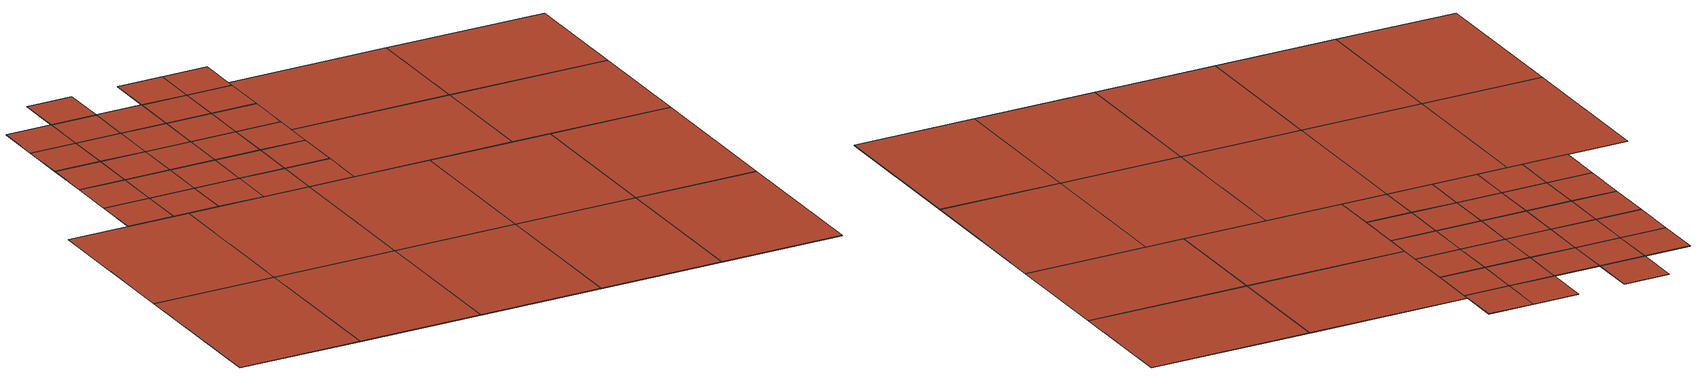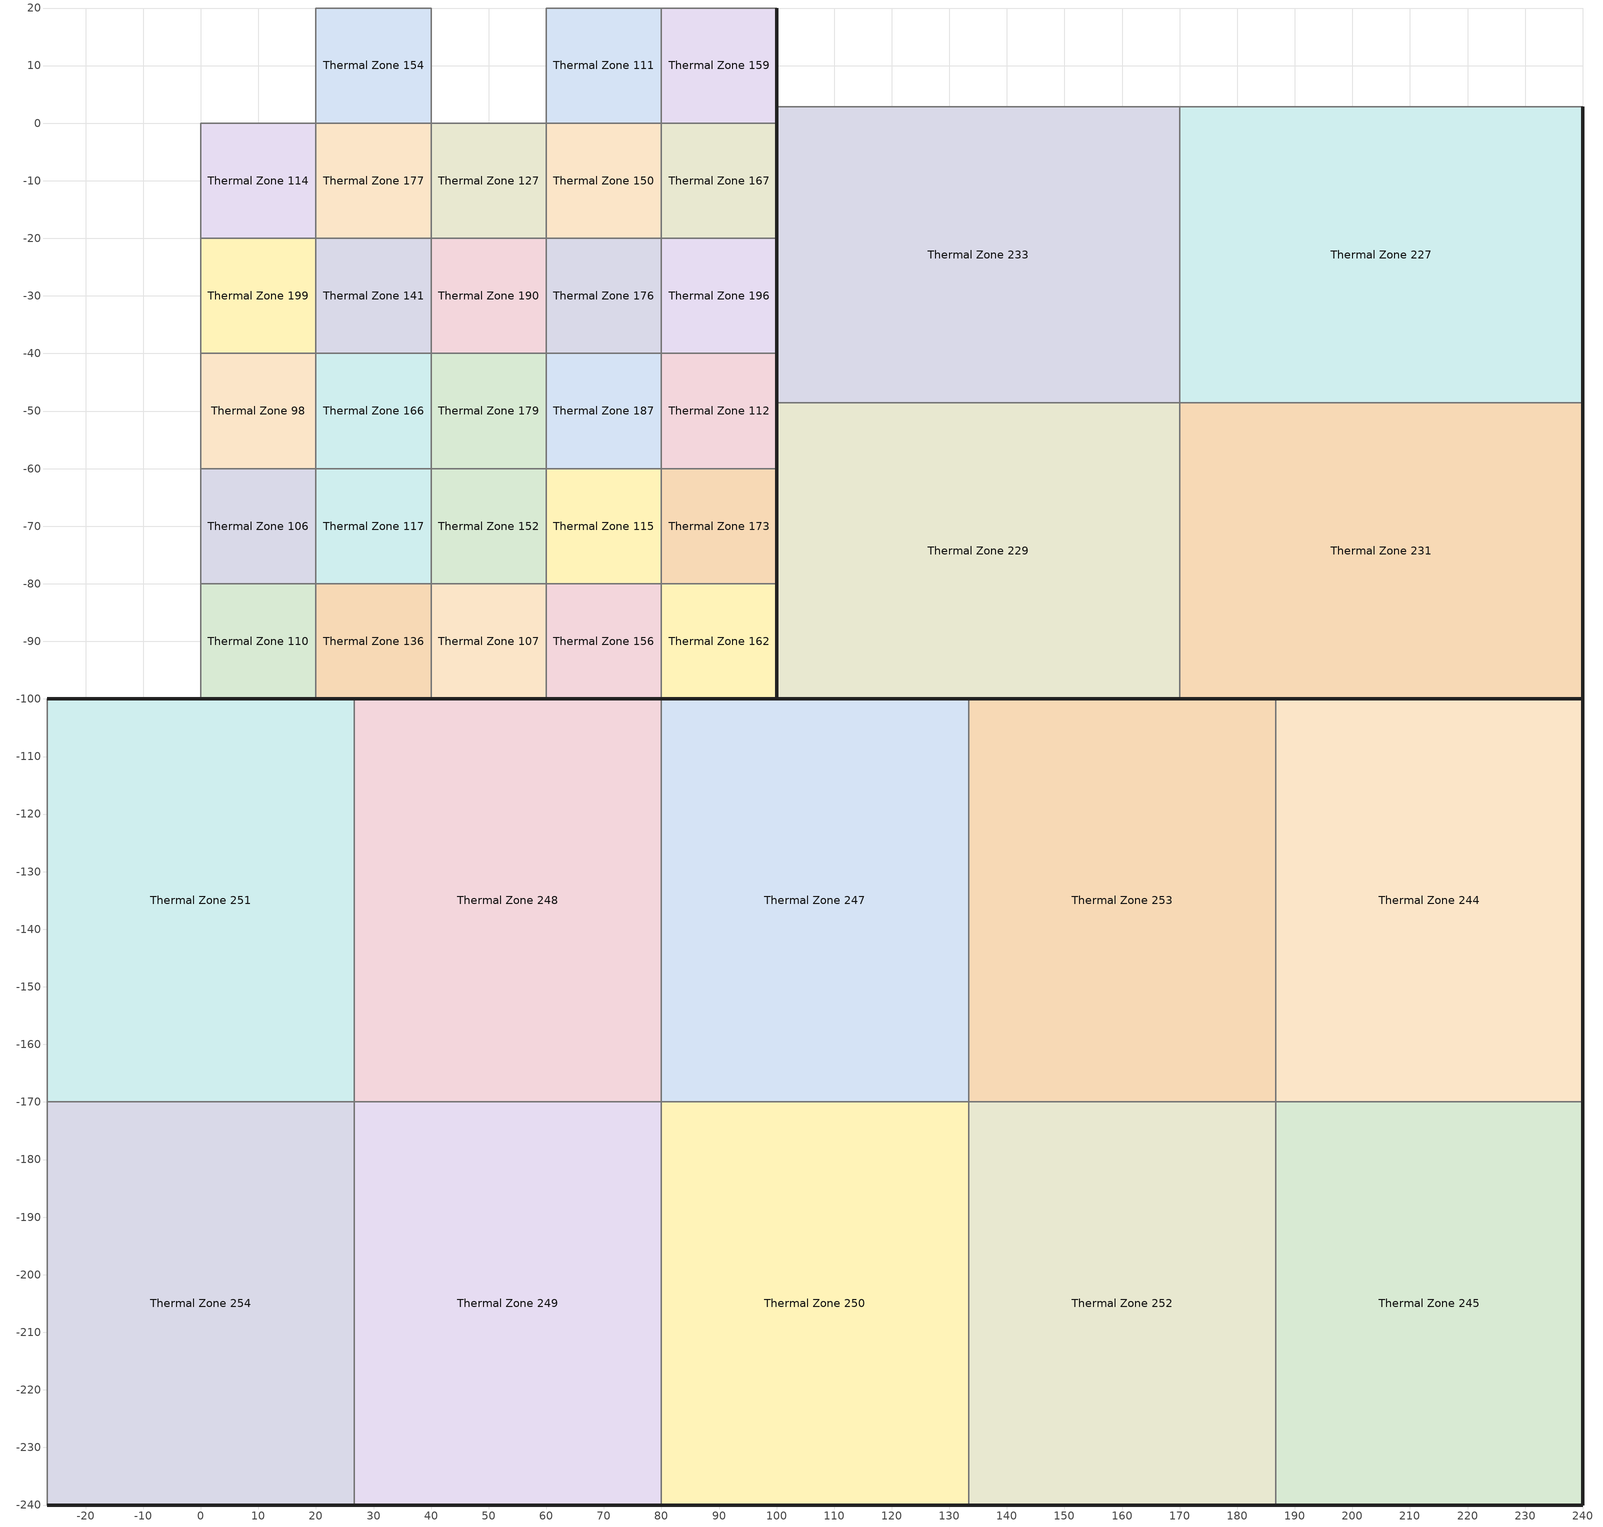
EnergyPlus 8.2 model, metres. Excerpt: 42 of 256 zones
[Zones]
Thermal Zone 106
 floor ground (ASHRAE 90.1-2004 ExtWall Mass ClimateZone 6): 0,-60 20,-60 20,-80 0,-80 z-0.1
 wall to Thermal Zone 98 (ASHRAE 90.1-2004 ExtWall Mass ClimateZone 6 Reversed): 20,-60 0,-60 z-0.1:0
 wall to Thermal Zone 117 (ASHRAE 90.1-2004 ExtWall Mass ClimateZone 6): 20,-80 20,-60 z-0.1:0
 wall to Thermal Zone 110 (ASHRAE 90.1-2004 ExtWall Mass ClimateZone 6): 0,-80 20,-80 z-0.1:0
 wall to Thermal Zone 95 (ASHRAE 90.1-2004 ExtWall Mass ClimateZone 6 Reversed): 0,-60 0,-80 z-0.1:0
 roof outside (ASHRAE 90.1-2004 ExtWall Mass ClimateZone 6): 0,-80 20,-80 20,-60 0,-60 z0
Thermal Zone 107
 floor ground (ASHRAE 90.1-2004 ExtWall Mass ClimateZone 6): 40,-80 60,-80 60,-100 40,-100 z-0.1
 wall outside (ASHRAE 90.1-2004 ExtWall Mass ClimateZone 6): 40,-100 60,-100 z-0.1:0
 wall to Thermal Zone 152 (ASHRAE 90.1-2004 ExtWall Mass ClimateZone 6 Reversed): 60,-80 40,-80 z-0.1:0
 wall to Thermal Zone 156 (ASHRAE 90.1-2004 ExtWall Mass ClimateZone 6): 60,-100 60,-80 z-0.1:0
 wall to Thermal Zone 136 (ASHRAE 90.1-2004 ExtWall Mass ClimateZone 6 Reversed): 40,-80 40,-100 z-0.1:0
 roof outside (ASHRAE 90.1-2004 ExtWall Mass ClimateZone 6): 40,-100 60,-100 60,-80 40,-80 z0
Thermal Zone 110
 floor ground (ASHRAE 90.1-2004 ExtWall Mass ClimateZone 6): 0,-80 20,-80 20,-100 0,-100 z-0.1
 wall outside (ASHRAE 90.1-2004 ExtWall Mass ClimateZone 6): 0,-100 20,-100 z-0.1:0
 wall to Thermal Zone 136 (ASHRAE 90.1-2004 ExtWall Mass ClimateZone 6): 20,-100 20,-80 z-0.1:0
 wall to Thermal Zone 194 (ASHRAE 90.1-2004 ExtWall Mass ClimateZone 6 Reversed): 0,-80 0,-100 z-0.1:0
 roof outside (ASHRAE 90.1-2004 ExtWall Mass ClimateZone 6): 0,-100 20,-100 20,-80 0,-80 z0
Thermal Zone 111
 floor ground (ASHRAE 90.1-2004 ExtWall Mass ClimateZone 6): 60,20 80,20 80,0 60,0 z-0.1
 wall to Thermal Zone 195 (ASHRAE 90.1-2004 ExtWall Mass ClimateZone 6 Reversed): 80,20 60,20 z-0.1:0
 wall to Thermal Zone 159 (ASHRAE 90.1-2004 ExtWall Mass ClimateZone 6): 80,0 80,20 z-0.1:0
 wall to Thermal Zone 150 (ASHRAE 90.1-2004 ExtWall Mass ClimateZone 6): 60,0 80,0 z-0.1:0
 wall to Thermal Zone 202 (ASHRAE 90.1-2004 ExtWall Mass ClimateZone 6 Reversed): 60,20 60,0 z-0.1:0
 roof outside (ASHRAE 90.1-2004 ExtWall Mass ClimateZone 6): 60,0 80,0 80,20 60,20 z0
Thermal Zone 112
 floor ground (ASHRAE 90.1-2004 ExtWall Mass ClimateZone 6): 80,-40 100,-40 100,-60 80,-60 z-0.1
 wall outside (ASHRAE 90.1-2004 ExtWall Mass ClimateZone 6): 100,-60 100,-40 z-0.1:0
 wall to Thermal Zone 196 (ASHRAE 90.1-2004 ExtWall Mass ClimateZone 6 Reversed): 100,-40 80,-40 z-0.1:0
 wall to Thermal Zone 173 (ASHRAE 90.1-2004 ExtWall Mass ClimateZone 6): 80,-60 100,-60 z-0.1:0
 wall to Thermal Zone 187 (ASHRAE 90.1-2004 ExtWall Mass ClimateZone 6 Reversed): 80,-40 80,-60 z-0.1:0
 roof outside (ASHRAE 90.1-2004 ExtWall Mass ClimateZone 6): 80,-60 100,-60 100,-40 80,-40 z0
Thermal Zone 114
 floor ground (ASHRAE 90.1-2004 ExtWall Mass ClimateZone 6): 0,0 20,0 20,-20 0,-20 z-0.1
 wall to Thermal Zone 93 (ASHRAE 90.1-2004 ExtWall Mass ClimateZone 6 Reversed): 20,0 0,0 z-0.1:0
 wall to Thermal Zone 177 (ASHRAE 90.1-2004 ExtWall Mass ClimateZone 6): 20,-20 20,0 z-0.1:0
 wall to Thermal Zone 199 (ASHRAE 90.1-2004 ExtWall Mass ClimateZone 6): 0,-20 20,-20 z-0.1:0
 wall to Thermal Zone 193 (ASHRAE 90.1-2004 ExtWall Mass ClimateZone 6 Reversed): 0,0 0,-20 z-0.1:0
 roof outside (ASHRAE 90.1-2004 ExtWall Mass ClimateZone 6): 0,-20 20,-20 20,0 0,0 z0
Thermal Zone 115
 floor ground (ASHRAE 90.1-2004 ExtWall Mass ClimateZone 6): 60,-60 80,-60 80,-80 60,-80 z-0.1
 wall to Thermal Zone 187 (ASHRAE 90.1-2004 ExtWall Mass ClimateZone 6 Reversed): 80,-60 60,-60 z-0.1:0
 wall to Thermal Zone 173 (ASHRAE 90.1-2004 ExtWall Mass ClimateZone 6): 80,-80 80,-60 z-0.1:0
 wall to Thermal Zone 156 (ASHRAE 90.1-2004 ExtWall Mass ClimateZone 6): 60,-80 80,-80 z-0.1:0
 wall to Thermal Zone 152 (ASHRAE 90.1-2004 ExtWall Mass ClimateZone 6 Reversed): 60,-60 60,-80 z-0.1:0
 roof outside (ASHRAE 90.1-2004 ExtWall Mass ClimateZone 6): 60,-80 80,-80 80,-60 60,-60 z0
Thermal Zone 117
 floor ground (ASHRAE 90.1-2004 ExtWall Mass ClimateZone 6): 20,-60 40,-60 40,-80 20,-80 z-0.1
 wall to Thermal Zone 166 (ASHRAE 90.1-2004 ExtWall Mass ClimateZone 6 Reversed): 40,-60 20,-60 z-0.1:0
 wall to Thermal Zone 152 (ASHRAE 90.1-2004 ExtWall Mass ClimateZone 6): 40,-80 40,-60 z-0.1:0
 wall to Thermal Zone 136 (ASHRAE 90.1-2004 ExtWall Mass ClimateZone 6): 20,-80 40,-80 z-0.1:0
 roof outside (ASHRAE 90.1-2004 ExtWall Mass ClimateZone 6): 20,-80 40,-80 40,-60 20,-60 z0
Thermal Zone 127
 floor ground (ASHRAE 90.1-2004 ExtWall Mass ClimateZone 6): 40,0 60,0 60,-20 40,-20 z-0.1
 wall to Thermal Zone 202 (ASHRAE 90.1-2004 ExtWall Mass ClimateZone 6 Reversed): 60,0 40,0 z-0.1:0
 wall to Thermal Zone 150 (ASHRAE 90.1-2004 ExtWall Mass ClimateZone 6): 60,-20 60,0 z-0.1:0
 wall to Thermal Zone 190 (ASHRAE 90.1-2004 ExtWall Mass ClimateZone 6): 40,-20 60,-20 z-0.1:0
 wall to Thermal Zone 177 (ASHRAE 90.1-2004 ExtWall Mass ClimateZone 6 Reversed): 40,0 40,-20 z-0.1:0
 roof outside (ASHRAE 90.1-2004 ExtWall Mass ClimateZone 6): 40,-20 60,-20 60,0 40,0 z0
Thermal Zone 136
 floor ground (ASHRAE 90.1-2004 ExtWall Mass ClimateZone 6): 20,-80 40,-80 40,-100 20,-100 z-0.1
 wall outside (ASHRAE 90.1-2004 ExtWall Mass ClimateZone 6): 20,-100 40,-100 z-0.1:0
 roof outside (ASHRAE 90.1-2004 ExtWall Mass ClimateZone 6): 20,-100 40,-100 40,-80 20,-80 z0
Thermal Zone 141
 floor ground (ASHRAE 90.1-2004 ExtWall Mass ClimateZone 6): 20,-20 40,-20 40,-40 20,-40 z-0.1
 wall to Thermal Zone 177 (ASHRAE 90.1-2004 ExtWall Mass ClimateZone 6 Reversed): 40,-20 20,-20 z-0.1:0
 wall to Thermal Zone 190 (ASHRAE 90.1-2004 ExtWall Mass ClimateZone 6): 40,-40 40,-20 z-0.1:0
 wall to Thermal Zone 166 (ASHRAE 90.1-2004 ExtWall Mass ClimateZone 6): 20,-40 40,-40 z-0.1:0
 wall to Thermal Zone 199 (ASHRAE 90.1-2004 ExtWall Mass ClimateZone 6 Reversed): 20,-20 20,-40 z-0.1:0
 roof outside (ASHRAE 90.1-2004 ExtWall Mass ClimateZone 6): 20,-40 40,-40 40,-20 20,-20 z0
Thermal Zone 150
 floor ground (ASHRAE 90.1-2004 ExtWall Mass ClimateZone 6): 60,0 80,0 80,-20 60,-20 z-0.1
 wall to Thermal Zone 167 (ASHRAE 90.1-2004 ExtWall Mass ClimateZone 6): 80,-20 80,0 z-0.1:0
 wall to Thermal Zone 176 (ASHRAE 90.1-2004 ExtWall Mass ClimateZone 6): 60,-20 80,-20 z-0.1:0
 roof outside (ASHRAE 90.1-2004 ExtWall Mass ClimateZone 6): 60,-20 80,-20 80,0 60,0 z0
Thermal Zone 152
 floor ground (ASHRAE 90.1-2004 ExtWall Mass ClimateZone 6): 40,-60 60,-60 60,-80 40,-80 z-0.1
 wall to Thermal Zone 179 (ASHRAE 90.1-2004 ExtWall Mass ClimateZone 6 Reversed): 60,-60 40,-60 z-0.1:0
 roof outside (ASHRAE 90.1-2004 ExtWall Mass ClimateZone 6): 40,-80 60,-80 60,-60 40,-60 z0
Thermal Zone 154
 floor ground (ASHRAE 90.1-2004 ExtWall Mass ClimateZone 6): 20,20 40,20 40,0 20,0 z-0.1
 wall to Thermal Zone 133 (ASHRAE 90.1-2004 ExtWall Mass ClimateZone 6 Reversed): 40,20 20,20 z-0.1:0
 wall to Thermal Zone 202 (ASHRAE 90.1-2004 ExtWall Mass ClimateZone 6): 40,0 40,20 z-0.1:0
 wall to Thermal Zone 177 (ASHRAE 90.1-2004 ExtWall Mass ClimateZone 6): 20,0 40,0 z-0.1:0
 wall to Thermal Zone 93 (ASHRAE 90.1-2004 ExtWall Mass ClimateZone 6 Reversed): 20,20 20,0 z-0.1:0
 roof outside (ASHRAE 90.1-2004 ExtWall Mass ClimateZone 6): 20,0 40,0 40,20 20,20 z0
Thermal Zone 156
 floor ground (ASHRAE 90.1-2004 ExtWall Mass ClimateZone 6): 60,-80 80,-80 80,-100 60,-100 z-0.1
 wall outside (ASHRAE 90.1-2004 ExtWall Mass ClimateZone 6): 60,-100 80,-100 z-0.1:0
 wall to Thermal Zone 162 (ASHRAE 90.1-2004 ExtWall Mass ClimateZone 6): 80,-100 80,-80 z-0.1:0
 roof outside (ASHRAE 90.1-2004 ExtWall Mass ClimateZone 6): 60,-100 80,-100 80,-80 60,-80 z0
Thermal Zone 159
 floor ground (ASHRAE 90.1-2004 ExtWall Mass ClimateZone 6): 80,20 100,20 100,0 80,0 z-0.1
 wall outside (ASHRAE 90.1-2004 ExtWall Mass ClimateZone 6): 100,0 100,20 z-0.1:0
 wall to Thermal Zone 119 (ASHRAE 90.1-2004 ExtWall Mass ClimateZone 6 Reversed): 100,20 80,20 z-0.1:0
 wall to Thermal Zone 167 (ASHRAE 90.1-2004 ExtWall Mass ClimateZone 6): 80,0 100,0 z-0.1:0
 roof outside (ASHRAE 90.1-2004 ExtWall Mass ClimateZone 6): 80,0 100,0 100,20 80,20 z0
Thermal Zone 162
 floor ground (ASHRAE 90.1-2004 ExtWall Mass ClimateZone 6): 80,-80 100,-80 100,-100 80,-100 z-0.1
 wall outside (ASHRAE 90.1-2004 ExtWall Mass ClimateZone 6): 80,-100 100,-100 100,-80 z-0.1:0
 wall to Thermal Zone 173 (ASHRAE 90.1-2004 ExtWall Mass ClimateZone 6 Reversed): 100,-80 80,-80 z-0.1:0
 roof outside (ASHRAE 90.1-2004 ExtWall Mass ClimateZone 6): 80,-100 100,-100 100,-80 80,-80 z0
Thermal Zone 166
 floor ground (ASHRAE 90.1-2004 ExtWall Mass ClimateZone 6): 20,-40 40,-40 40,-60 20,-60 z-0.1
 wall to Thermal Zone 179 (ASHRAE 90.1-2004 ExtWall Mass ClimateZone 6): 40,-60 40,-40 z-0.1:0
 wall to Thermal Zone 98 (ASHRAE 90.1-2004 ExtWall Mass ClimateZone 6 Reversed): 20,-40 20,-60 z-0.1:0
 roof outside (ASHRAE 90.1-2004 ExtWall Mass ClimateZone 6): 20,-60 40,-60 40,-40 20,-40 z0
Thermal Zone 167
 floor ground (ASHRAE 90.1-2004 ExtWall Mass ClimateZone 6): 80,0 100,0 100,-20 80,-20 z-0.1
 wall outside (ASHRAE 90.1-2004 ExtWall Mass ClimateZone 6): 100,-20 100,0 z-0.1:0
 wall to Thermal Zone 196 (ASHRAE 90.1-2004 ExtWall Mass ClimateZone 6): 80,-20 100,-20 z-0.1:0
 roof outside (ASHRAE 90.1-2004 ExtWall Mass ClimateZone 6): 80,-20 100,-20 100,0 80,0 z0
Thermal Zone 173
 floor ground (ASHRAE 90.1-2004 ExtWall Mass ClimateZone 6): 80,-60 100,-60 100,-80 80,-80 z-0.1
 wall outside (ASHRAE 90.1-2004 ExtWall Mass ClimateZone 6): 100,-80 100,-60 z-0.1:0
 roof outside (ASHRAE 90.1-2004 ExtWall Mass ClimateZone 6): 80,-80 100,-80 100,-60 80,-60 z0
Thermal Zone 176
 floor ground (ASHRAE 90.1-2004 ExtWall Mass ClimateZone 6): 60,-20 80,-20 80,-40 60,-40 z-0.1
 wall to Thermal Zone 196 (ASHRAE 90.1-2004 ExtWall Mass ClimateZone 6): 80,-40 80,-20 z-0.1:0
 wall to Thermal Zone 187 (ASHRAE 90.1-2004 ExtWall Mass ClimateZone 6): 60,-40 80,-40 z-0.1:0
 wall to Thermal Zone 190 (ASHRAE 90.1-2004 ExtWall Mass ClimateZone 6 Reversed): 60,-20 60,-40 z-0.1:0
 roof outside (ASHRAE 90.1-2004 ExtWall Mass ClimateZone 6): 60,-40 80,-40 80,-20 60,-20 z0
Thermal Zone 177
 floor ground (ASHRAE 90.1-2004 ExtWall Mass ClimateZone 6): 20,0 40,0 40,-20 20,-20 z-0.1
 roof outside (ASHRAE 90.1-2004 ExtWall Mass ClimateZone 6): 20,-20 40,-20 40,0 20,0 z0
Thermal Zone 179
 floor ground (ASHRAE 90.1-2004 ExtWall Mass ClimateZone 6): 40,-40 60,-40 60,-60 40,-60 z-0.1
 wall to Thermal Zone 190 (ASHRAE 90.1-2004 ExtWall Mass ClimateZone 6 Reversed): 60,-40 40,-40 z-0.1:0
 wall to Thermal Zone 187 (ASHRAE 90.1-2004 ExtWall Mass ClimateZone 6): 60,-60 60,-40 z-0.1:0
 roof outside (ASHRAE 90.1-2004 ExtWall Mass ClimateZone 6): 40,-60 60,-60 60,-40 40,-40 z0
Thermal Zone 187
 floor ground (ASHRAE 90.1-2004 ExtWall Mass ClimateZone 6): 60,-40 80,-40 80,-60 60,-60 z-0.1
 roof outside (ASHRAE 90.1-2004 ExtWall Mass ClimateZone 6): 60,-60 80,-60 80,-40 60,-40 z0
Thermal Zone 190
 floor ground (ASHRAE 90.1-2004 ExtWall Mass ClimateZone 6): 40,-20 60,-20 60,-40 40,-40 z-0.1
 roof outside (ASHRAE 90.1-2004 ExtWall Mass ClimateZone 6): 40,-40 60,-40 60,-20 40,-20 z0
Thermal Zone 196
 floor ground (ASHRAE 90.1-2004 ExtWall Mass ClimateZone 6): 80,-20 100,-20 100,-40 80,-40 z-0.1
 wall outside (ASHRAE 90.1-2004 ExtWall Mass ClimateZone 6): 100,-40 100,-20 z-0.1:0
 roof outside (ASHRAE 90.1-2004 ExtWall Mass ClimateZone 6): 80,-40 100,-40 100,-20 80,-20 z0
Thermal Zone 199
 floor ground (ASHRAE 90.1-2004 ExtWall Mass ClimateZone 6): 0,-20 20,-20 20,-40 0,-40 z-0.1
 wall to Thermal Zone 98 (ASHRAE 90.1-2004 ExtWall Mass ClimateZone 6): 0,-40 20,-40 z-0.1:0
 wall to Thermal Zone 174 (ASHRAE 90.1-2004 ExtWall Mass ClimateZone 6 Reversed): 0,-20 0,-40 z-0.1:0
 roof outside (ASHRAE 90.1-2004 ExtWall Mass ClimateZone 6): 0,-40 20,-40 20,-20 0,-20 z0
Thermal Zone 227
 floor ground (ASHRAE 90.1-2004 ExtWall Mass ClimateZone 6): 170,2.86 240,2.86 240,-48.57 170,-48.57 z-0.1
 wall outside (ASHRAE 90.1-2004 ExtWall Mass ClimateZone 6): 240,-48.57 240,2.86 z-0.1:0
 wall to Thermal Zone 225 (ASHRAE 90.1-2004 ExtWall Mass ClimateZone 6 Reversed): 240,2.86 170,2.86 z-0.1:0
 wall to Thermal Zone 231 (ASHRAE 90.1-2004 ExtWall Mass ClimateZone 6): 170,-48.57 240,-48.57 z-0.1:0
 wall to Thermal Zone 233 (ASHRAE 90.1-2004 ExtWall Mass ClimateZone 6 Reversed): 170,2.86 170,-48.57 z-0.1:0
 roof outside (ASHRAE 90.1-2004 ExtWall Mass ClimateZone 6): 170,-48.57 240,-48.57 240,2.86 170,2.86 z0
Thermal Zone 229
 floor ground (ASHRAE 90.1-2004 ExtWall Mass ClimateZone 6): 100,-48.57 170,-48.57 170,-100 100,-100 z-0.1
 wall outside (ASHRAE 90.1-2004 ExtWall Mass ClimateZone 6): 100,-48.57 100,-100 170,-100 z-0.1:0
 wall to Thermal Zone 233 (ASHRAE 90.1-2004 ExtWall Mass ClimateZone 6 Reversed): 170,-48.57 100,-48.57 z-0.1:0
 wall to Thermal Zone 231 (ASHRAE 90.1-2004 ExtWall Mass ClimateZone 6): 170,-100 170,-48.57 z-0.1:0
 roof outside (ASHRAE 90.1-2004 ExtWall Mass ClimateZone 6): 100,-100 170,-100 170,-48.57 100,-48.57 z0
Thermal Zone 231
 floor ground (ASHRAE 90.1-2004 ExtWall Mass ClimateZone 6): 170,-48.57 240,-48.57 240,-100 170,-100 z-0.1
 wall outside (ASHRAE 90.1-2004 ExtWall Mass ClimateZone 6): 170,-100 240,-100 240,-48.57 z-0.1:0
 roof outside (ASHRAE 90.1-2004 ExtWall Mass ClimateZone 6): 170,-100 240,-100 240,-48.57 170,-48.57 z0
Thermal Zone 233
 floor ground (ASHRAE 90.1-2004 ExtWall Mass ClimateZone 6): 100,2.86 170,2.86 170,-48.57 100,-48.57 z-0.1
 wall outside (ASHRAE 90.1-2004 ExtWall Mass ClimateZone 6): 100,2.86 100,-48.57 z-0.1:0
 wall to Thermal Zone 237 (ASHRAE 90.1-2004 ExtWall Mass ClimateZone 6 Reversed): 170,2.86 100,2.86 z-0.1:0
 roof outside (ASHRAE 90.1-2004 ExtWall Mass ClimateZone 6): 100,-48.57 170,-48.57 170,2.86 100,2.86 z0
Thermal Zone 244
 floor ground (ASHRAE 90.1-2004 ExtWall Mass ClimateZone 6): 186.67,-100 240,-100 240,-170 186.67,-170 z-0.1
 wall outside (ASHRAE 90.1-2004 ExtWall Mass ClimateZone 6): 240,-170 240,-100 186.67,-100 z-0.1:0
 wall to Thermal Zone 245 (ASHRAE 90.1-2004 ExtWall Mass ClimateZone 6): 186.67,-170 240,-170 z-0.1:0
 wall to Thermal Zone 253 (ASHRAE 90.1-2004 ExtWall Mass ClimateZone 6 Reversed): 186.67,-100 186.67,-170 z-0.1:0
 roof outside (ASHRAE 90.1-2004 ExtWall Mass ClimateZone 6): 186.67,-170 240,-170 240,-100 186.67,-100 z0
Thermal Zone 245
 floor ground (ASHRAE 90.1-2004 ExtWall Mass ClimateZone 6): 186.67,-170 240,-170 240,-240 186.67,-240 z-0.1
 wall outside (ASHRAE 90.1-2004 ExtWall Mass ClimateZone 6): 186.67,-240 240,-240 240,-170 z-0.1:0
 wall to Thermal Zone 252 (ASHRAE 90.1-2004 ExtWall Mass ClimateZone 6 Reversed): 186.67,-170 186.67,-240 z-0.1:0
 roof outside (ASHRAE 90.1-2004 ExtWall Mass ClimateZone 6): 186.67,-240 240,-240 240,-170 186.67,-170 z0
Thermal Zone 247
 floor ground (ASHRAE 90.1-2004 ExtWall Mass ClimateZone 6): 80,-100 133.33,-100 133.33,-170 80,-170 z-0.1
 wall outside (ASHRAE 90.1-2004 ExtWall Mass ClimateZone 6): 133.33,-100 80,-100 z-0.1:0
 wall to Thermal Zone 253 (ASHRAE 90.1-2004 ExtWall Mass ClimateZone 6): 133.33,-170 133.33,-100 z-0.1:0
 wall to Thermal Zone 250 (ASHRAE 90.1-2004 ExtWall Mass ClimateZone 6): 80,-170 133.33,-170 z-0.1:0
 wall to Thermal Zone 248 (ASHRAE 90.1-2004 ExtWall Mass ClimateZone 6 Reversed): 80,-100 80,-170 z-0.1:0
 roof outside (ASHRAE 90.1-2004 ExtWall Mass ClimateZone 6): 80,-170 133.33,-170 133.33,-100 80,-100 z0
Thermal Zone 248
 floor ground (ASHRAE 90.1-2004 ExtWall Mass ClimateZone 6): 26.67,-100 80,-100 80,-170 26.67,-170 z-0.1
 wall outside (ASHRAE 90.1-2004 ExtWall Mass ClimateZone 6): 80,-100 26.67,-100 z-0.1:0
 wall to Thermal Zone 249 (ASHRAE 90.1-2004 ExtWall Mass ClimateZone 6): 26.67,-170 80,-170 z-0.1:0
 wall to Thermal Zone 251 (ASHRAE 90.1-2004 ExtWall Mass ClimateZone 6 Reversed): 26.67,-100 26.67,-170 z-0.1:0
 roof outside (ASHRAE 90.1-2004 ExtWall Mass ClimateZone 6): 26.67,-170 80,-170 80,-100 26.67,-100 z0
Thermal Zone 249
 floor ground (ASHRAE 90.1-2004 ExtWall Mass ClimateZone 6): 26.67,-170 80,-170 80,-240 26.67,-240 z-0.1
 wall outside (ASHRAE 90.1-2004 ExtWall Mass ClimateZone 6): 26.67,-240 80,-240 z-0.1:0
 wall to Thermal Zone 250 (ASHRAE 90.1-2004 ExtWall Mass ClimateZone 6): 80,-240 80,-170 z-0.1:0
 wall to Thermal Zone 254 (ASHRAE 90.1-2004 ExtWall Mass ClimateZone 6 Reversed): 26.67,-170 26.67,-240 z-0.1:0
 roof outside (ASHRAE 90.1-2004 ExtWall Mass ClimateZone 6): 26.67,-240 80,-240 80,-170 26.67,-170 z0
Thermal Zone 250
 floor ground (ASHRAE 90.1-2004 ExtWall Mass ClimateZone 6): 80,-170 133.33,-170 133.33,-240 80,-240 z-0.1
 wall outside (ASHRAE 90.1-2004 ExtWall Mass ClimateZone 6): 80,-240 133.33,-240 z-0.1:0
 wall to Thermal Zone 252 (ASHRAE 90.1-2004 ExtWall Mass ClimateZone 6): 133.33,-240 133.33,-170 z-0.1:0
 roof outside (ASHRAE 90.1-2004 ExtWall Mass ClimateZone 6): 80,-240 133.33,-240 133.33,-170 80,-170 z0
Thermal Zone 251
 floor ground (ASHRAE 90.1-2004 ExtWall Mass ClimateZone 6): -26.67,-100 26.67,-100 26.67,-170 -26.67,-170 z-0.1
 wall outside (ASHRAE 90.1-2004 ExtWall Mass ClimateZone 6): 26.67,-100 -26.67,-100 z-0.1:0
 wall to Thermal Zone 254 (ASHRAE 90.1-2004 ExtWall Mass ClimateZone 6): -26.67,-170 26.67,-170 z-0.1:0
 wall to Thermal Zone 242 (ASHRAE 90.1-2004 ExtWall Mass ClimateZone 6 Reversed): -26.67,-100 -26.67,-170 z-0.1:0
 roof outside (ASHRAE 90.1-2004 ExtWall Mass ClimateZone 6): -26.67,-170 26.67,-170 26.67,-100 -26.67,-100 z0
Thermal Zone 252
 floor ground (ASHRAE 90.1-2004 ExtWall Mass ClimateZone 6): 133.33,-170 186.67,-170 186.67,-240 133.33,-240 z-0.1
 wall outside (ASHRAE 90.1-2004 ExtWall Mass ClimateZone 6): 133.33,-240 186.67,-240 z-0.1:0
 wall to Thermal Zone 253 (ASHRAE 90.1-2004 ExtWall Mass ClimateZone 6 Reversed): 186.67,-170 133.33,-170 z-0.1:0
 roof outside (ASHRAE 90.1-2004 ExtWall Mass ClimateZone 6): 133.33,-240 186.67,-240 186.67,-170 133.33,-170 z0
Thermal Zone 253
 floor ground (ASHRAE 90.1-2004 ExtWall Mass ClimateZone 6): 133.33,-100 186.67,-100 186.67,-170 133.33,-170 z-0.1
 wall outside (ASHRAE 90.1-2004 ExtWall Mass ClimateZone 6): 186.67,-100 133.33,-100 z-0.1:0
 roof outside (ASHRAE 90.1-2004 ExtWall Mass ClimateZone 6): 133.33,-170 186.67,-170 186.67,-100 133.33,-100 z0
Thermal Zone 254
 floor ground (ASHRAE 90.1-2004 ExtWall Mass ClimateZone 6): -26.67,-170 26.67,-170 26.67,-240 -26.67,-240 z-0.1
 wall outside (ASHRAE 90.1-2004 ExtWall Mass ClimateZone 6): -26.67,-240 26.67,-240 z-0.1:0
 wall to Thermal Zone 246 (ASHRAE 90.1-2004 ExtWall Mass ClimateZone 6 Reversed): -26.67,-170 -26.67,-240 z-0.1:0
 roof outside (ASHRAE 90.1-2004 ExtWall Mass ClimateZone 6): -26.67,-240 26.67,-240 26.67,-170 -26.67,-170 z0
Thermal Zone 98
 floor ground (ASHRAE 90.1-2004 ExtWall Mass ClimateZone 6): 0,-40 20,-40 20,-60 0,-60 z-0.1
 wall to Thermal Zone 178 (ASHRAE 90.1-2004 ExtWall Mass ClimateZone 6 Reversed): 0,-40 0,-60 z-0.1:0
 roof outside (ASHRAE 90.1-2004 ExtWall Mass ClimateZone 6): 0,-60 20,-60 20,-40 0,-40 z0
[Building]
Building 1: North Axis {deg}=0; Solar Distribution=FullExteriorWithReflections
[Material] Thermal Absorptance=0.9
Name | Roughness | Thickness {m} | Conductivity {W/m-K} | Density {kg/m3} | Specific Heat {J/kg-K} | Solar Absorptance | Visible Absorptance
1/2IN Gypsum | Smooth | 0.0127 | 0.16 | 784.9 | 830 | 0.4 | 0.4
1IN Stucco | Smooth | 0.0253 | 0.6918 | 1858 | 837 | 0.92 | 0.92
8IN CONCRETE HW RefBldg | Rough | 0.2032 | 1.311 | 2240 | 836.8 | 0.7 | 0.7
Mass NonRes Wall Insulation-1.69 | MediumRough | 0.0623673 | 0.049 | 265 | 836.8 | 0.7 | 0.7
[Construction]
ASHRAE 90.1-2004 ExtWall Mass ClimateZone 6: 1IN Stucco, 8IN CONCRETE HW RefBldg, Mass NonRes Wall Insulation-1.69, 1/2IN Gypsum
ASHRAE 90.1-2004 ExtWall Mass ClimateZone 6 Reversed: 1/2IN Gypsum, Mass NonRes Wall Insulation-1.69, 8IN CONCRETE HW RefBldg, 1IN Stucco
[Zone]
Thermal Zone 106; Thermal Zone 107; Thermal Zone 110; Thermal Zone 111; Thermal Zone 112; Thermal Zone 114; Thermal Zone 115; Thermal Zone 117; Thermal Zone 127; Thermal Zone 136; Thermal Zone 141; Thermal Zone 150; Thermal Zone 152; Thermal Zone 154; Thermal Zone 156; Thermal Zone 159; Thermal Zone 162; Thermal Zone 166; Thermal Zone 167; Thermal Zone 173; Thermal Zone 176; Thermal Zone 177; Thermal Zone 179; Thermal Zone 187; Thermal Zone 190; Thermal Zone 196; Thermal Zone 199; Thermal Zone 227; Thermal Zone 229; Thermal Zone 231; Thermal Zone 233; Thermal Zone 244; Thermal Zone 245; Thermal Zone 247; Thermal Zone 248; Thermal Zone 249; Thermal Zone 250; Thermal Zone 251; Thermal Zone 252; Thermal Zone 253; Thermal Zone 254; Thermal Zone 98
